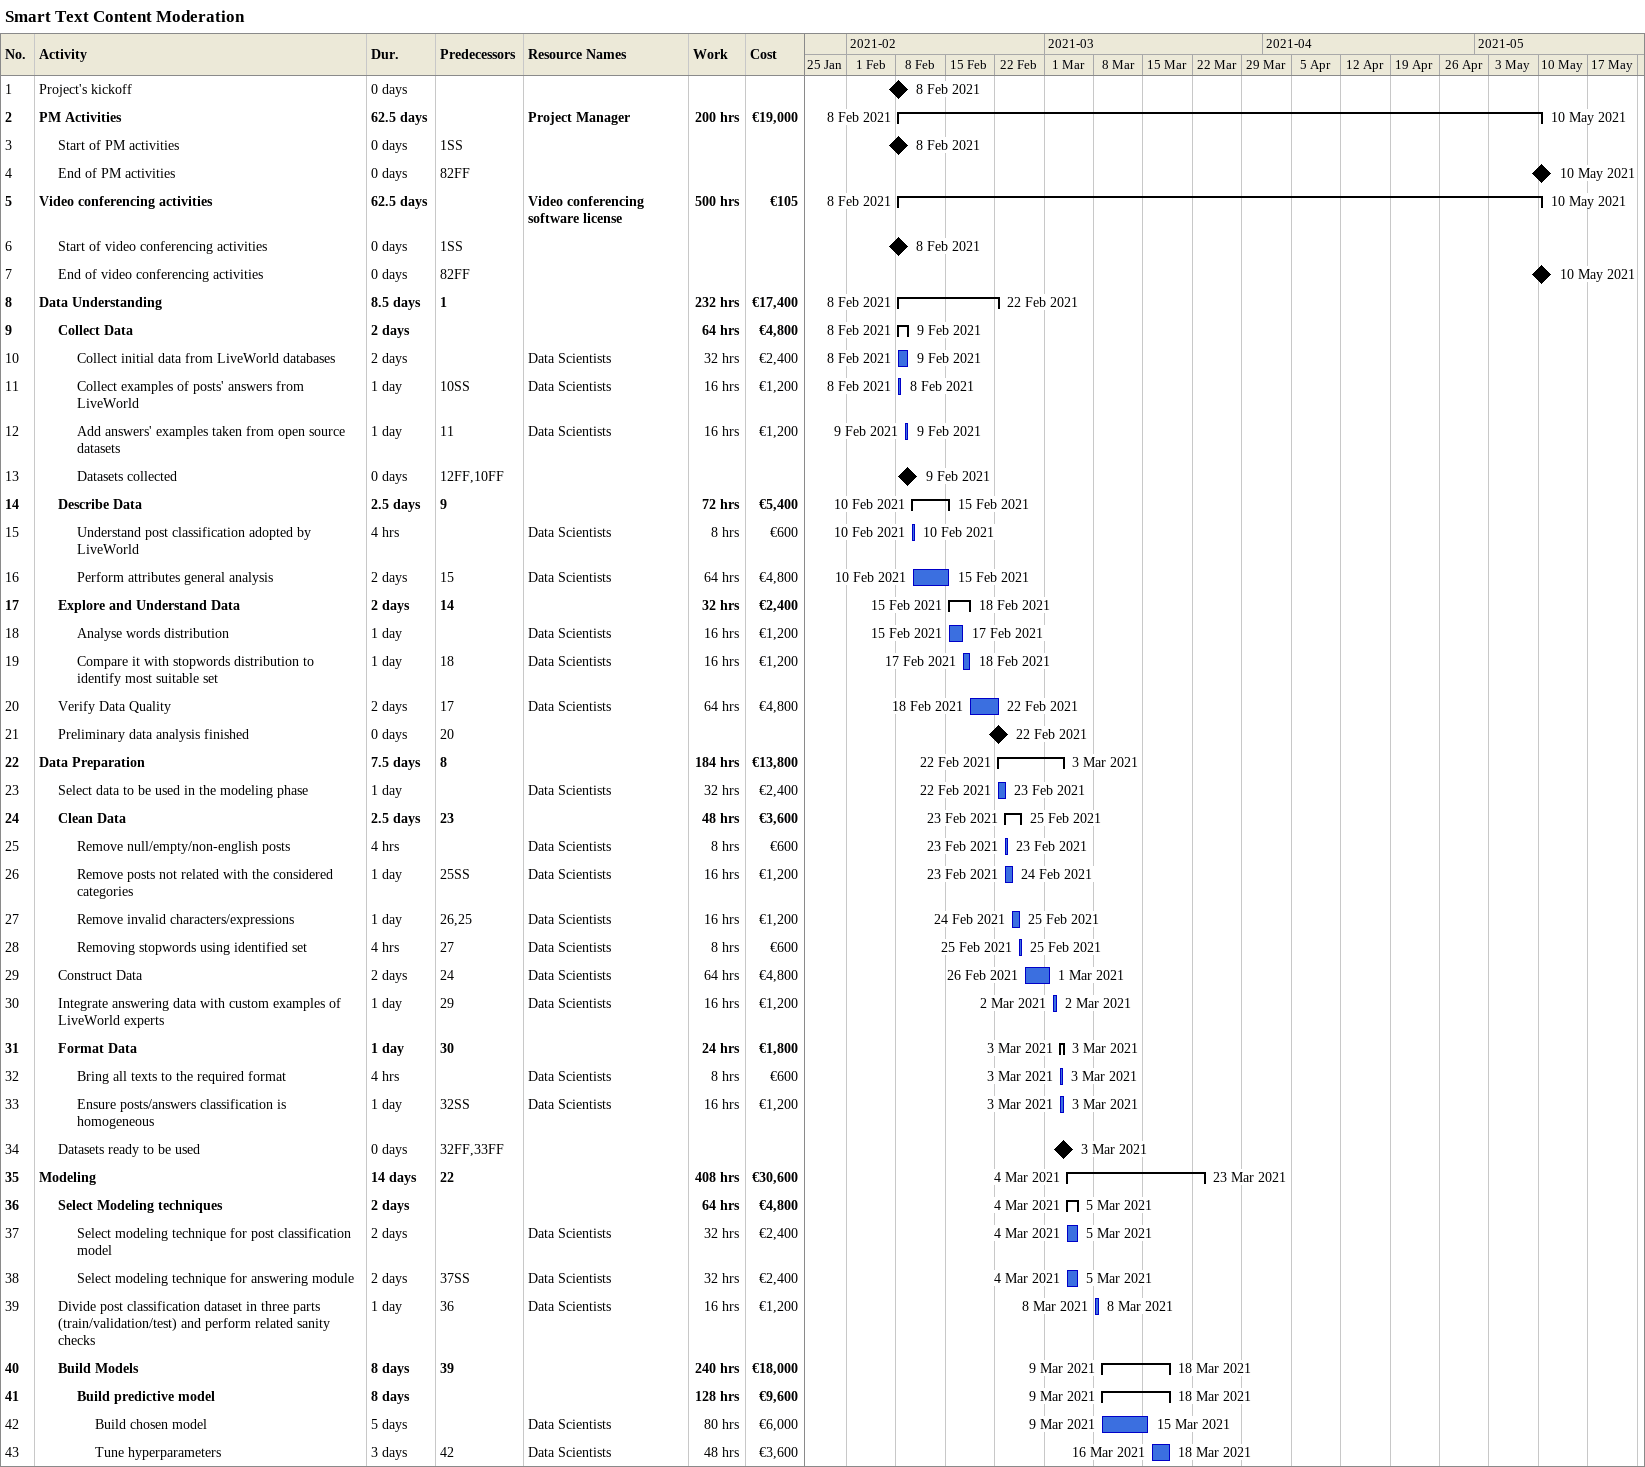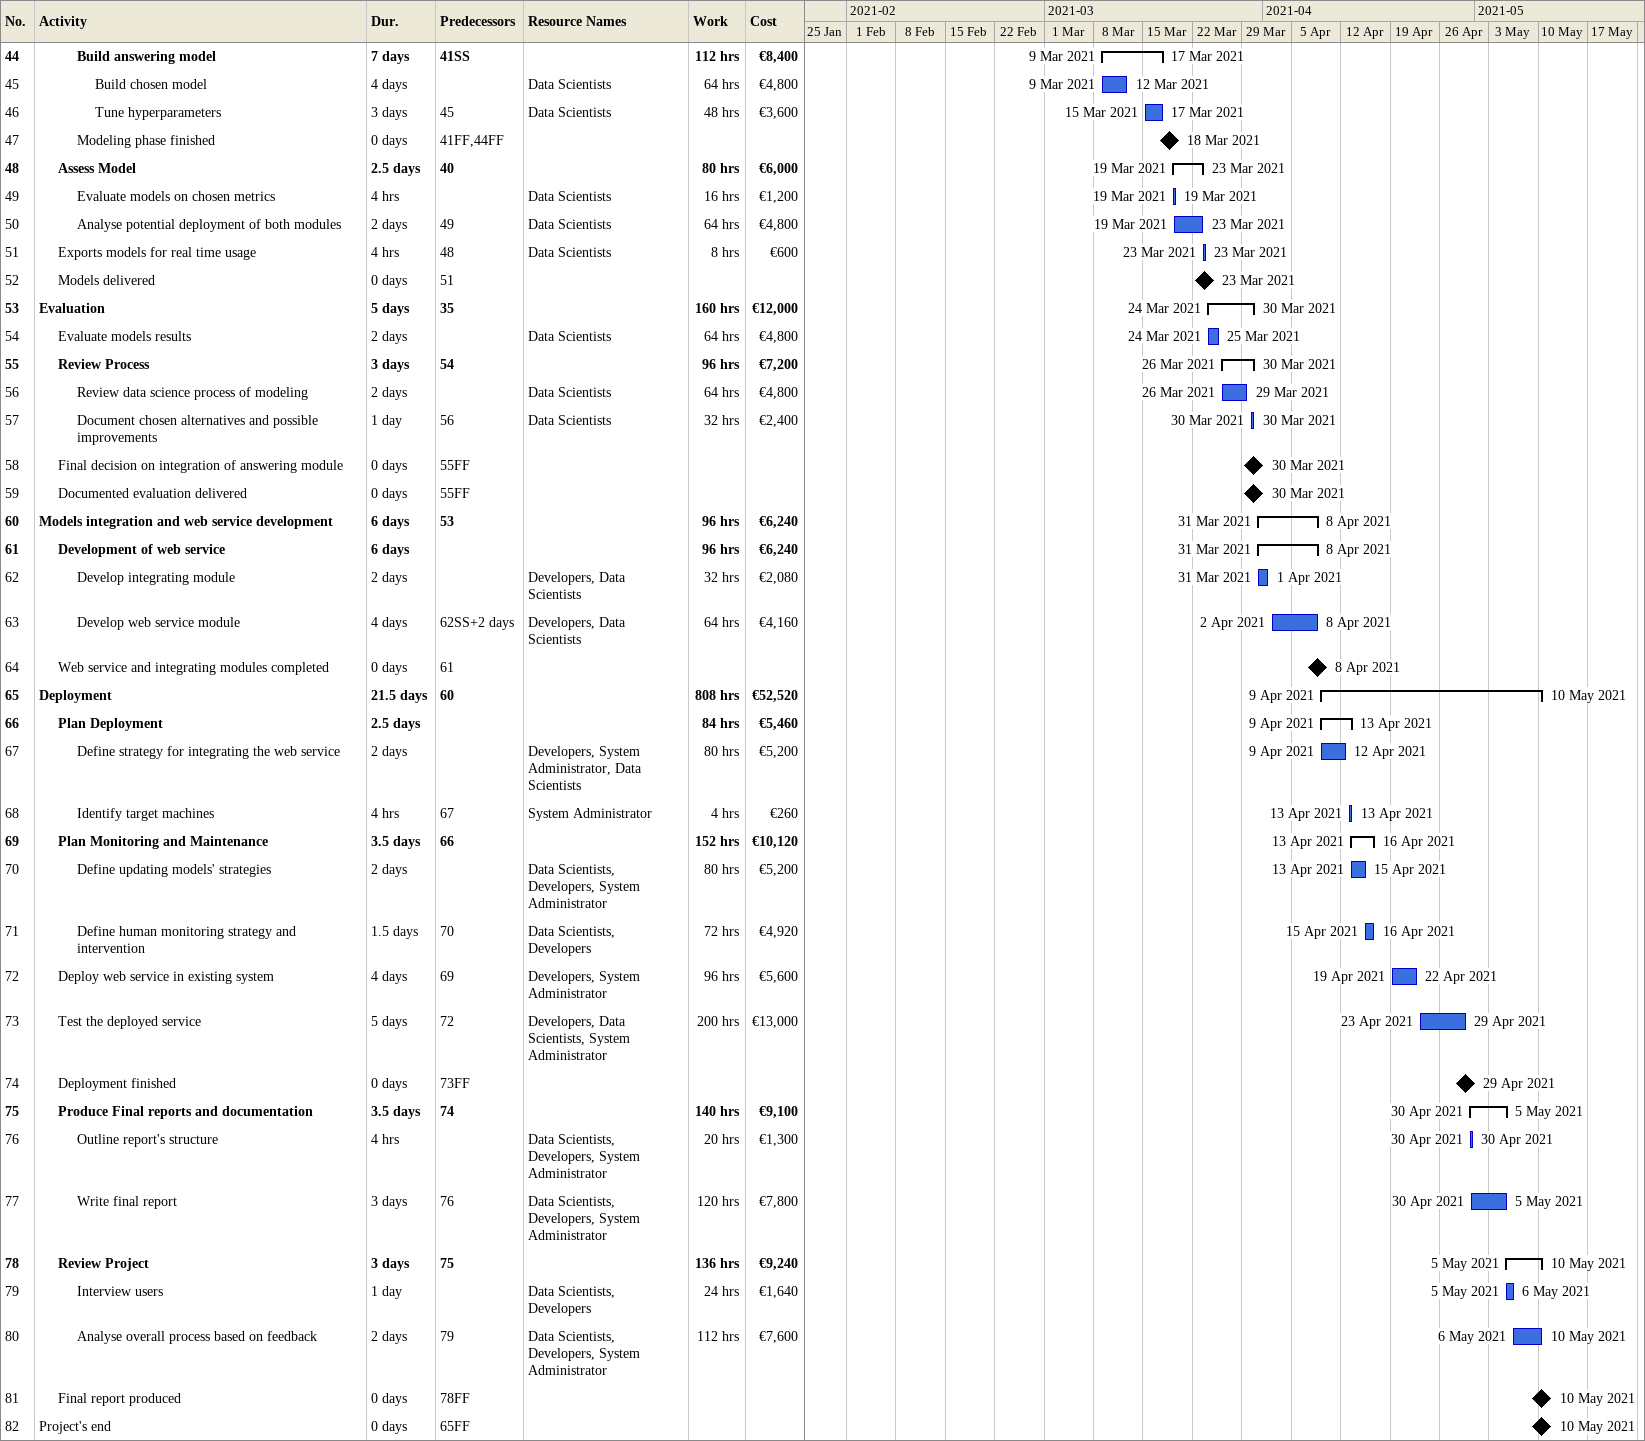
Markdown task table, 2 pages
Smart Text Content Moderation

| ID | Level | Task | Duration | Start | Finish | Predecessors | Resources | Work (h) | Cost (€) |
|---|---|---|---|---|---|---|---|---|---|
| 1 | 1 | Project's kickoff | 0d | 2021-02-08 | 2021-02-08 |  |  |  |  |
| 2 | 1 | **PM Activities** | 62.5d | 2021-02-08 | 2021-05-10 |  | Project Manager | 200 | 19000 |
| 3 | 2 | Start of PM activities | 0d | 2021-02-08 | 2021-02-08 | 1SS |  |  |  |
| 4 | 2 | End of PM activities | 0d | 2021-05-10 | 2021-05-10 | 82FF |  |  |  |
| 5 | 1 | **Video conferencing activities** | 62.5d | 2021-02-08 | 2021-05-10 |  | Video conferencing software license | 500 | 105 |
| 6 | 2 | Start of video conferencing activities | 0d | 2021-02-08 | 2021-02-08 | 1SS |  |  |  |
| 7 | 2 | End of video conferencing activities | 0d | 2021-05-10 | 2021-05-10 | 82FF |  |  |  |
| 8 | 1 | **Data Understanding** | 8.5d | 2021-02-08 | 2021-02-22 | 1 |  | 232 | 17400 |
| 9 | 2 | **Collect Data** | 2d | 2021-02-08 | 2021-02-09 |  |  | 64 | 4800 |
| 10 | 3 | Collect initial data from LiveWorld databases | 2d | 2021-02-08 | 2021-02-09 |  | Data Scientists | 32 | 2400 |
| 11 | 3 | Collect examples of posts' answers from LiveWorld | 1d | 2021-02-08 | 2021-02-08 | 10SS | Data Scientists | 16 | 1200 |
| 12 | 3 | Add answers' examples taken from open source datasets | 1d | 2021-02-09 | 2021-02-09 | 11 | Data Scientists | 16 | 1200 |
| 13 | 3 | Datasets collected | 0d | 2021-02-09 | 2021-02-09 | 12FF, 10FF |  |  |  |
| 14 | 2 | **Describe Data** | 2.5d | 2021-02-10 | 2021-02-15 | 9 |  | 72 | 5400 |
| 15 | 3 | Understand post classification adopted by LiveWorld | 4h | 2021-02-10 | 2021-02-10 |  | Data Scientists | 8 | 600 |
| 16 | 3 | Perform attributes general analysis | 2d | 2021-02-10 | 2021-02-15 | 15 | Data Scientists | 64 | 4800 |
| 17 | 2 | **Explore and Understand Data** | 2d | 2021-02-15 | 2021-02-18 | 14 |  | 32 | 2400 |
| 18 | 3 | Analyse words distribution | 1d | 2021-02-15 | 2021-02-17 |  | Data Scientists | 16 | 1200 |
| 19 | 3 | Compare it with stopwords distribution to identify most suitable set | 1d | 2021-02-17 | 2021-02-18 | 18 | Data Scientists | 16 | 1200 |
| 20 | 2 | Verify Data Quality | 2d | 2021-02-18 | 2021-02-22 | 17 | Data Scientists | 64 | 4800 |
| 21 | 2 | Preliminary data analysis finished | 0d | 2021-02-22 | 2021-02-22 | 20 |  |  |  |
| 22 | 1 | **Data Preparation** | 7.5d | 2021-02-22 | 2021-03-03 | 8 |  | 184 | 13800 |
| 23 | 2 | Select data to be used in the modeling phase | 1d | 2021-02-22 | 2021-02-23 |  | Data Scientists | 32 | 2400 |
| 24 | 2 | **Clean Data** | 2.5d | 2021-02-23 | 2021-02-25 | 23 |  | 48 | 3600 |
| 25 | 3 | Remove null/empty/non-english posts | 4h | 2021-02-23 | 2021-02-23 |  | Data Scientists | 8 | 600 |
| 26 | 3 | Remove posts not related with the considered categories | 1d | 2021-02-23 | 2021-02-24 | 25SS | Data Scientists | 16 | 1200 |
| 27 | 3 | Remove invalid characters/expressions | 1d | 2021-02-24 | 2021-02-25 | 26, 25 | Data Scientists | 16 | 1200 |
| 28 | 3 | Removing stopwords using identified set | 4h | 2021-02-25 | 2021-02-25 | 27 | Data Scientists | 8 | 600 |
| 29 | 2 | Construct Data | 2d | 2021-02-26 | 2021-03-01 | 24 | Data Scientists | 64 | 4800 |
| 30 | 2 | Integrate answering data with custom examples of LiveWorld experts | 1d | 2021-03-02 | 2021-03-02 | 29 | Data Scientists | 16 | 1200 |
| 31 | 2 | **Format Data** | 1d | 2021-03-03 | 2021-03-03 | 30 |  | 24 | 1800 |
| 32 | 3 | Bring all texts to the required format | 4h | 2021-03-03 | 2021-03-03 |  | Data Scientists | 8 | 600 |
| 33 | 3 | Ensure posts/answers classification is homogeneous | 1d | 2021-03-03 | 2021-03-03 | 32SS | Data Scientists | 16 | 1200 |
| 34 | 2 | Datasets ready to be used | 0d | 2021-03-03 | 2021-03-03 | 32FF, 33FF |  |  |  |
| 35 | 1 | **Modeling** | 14d | 2021-03-04 | 2021-03-23 | 22 |  | 408 | 30600 |
| 36 | 2 | **Select Modeling techniques** | 2d | 2021-03-04 | 2021-03-05 |  |  | 64 | 4800 |
| 37 | 3 | Select modeling technique for post classification model | 2d | 2021-03-04 | 2021-03-05 |  | Data Scientists | 32 | 2400 |
| 38 | 3 | Select modeling technique for answering module | 2d | 2021-03-04 | 2021-03-05 | 37SS | Data Scientists | 32 | 2400 |
| 39 | 2 | Divide post classification dataset in three parts (train/validation/test) and perform related sanity checks | 1d | 2021-03-08 | 2021-03-08 | 36 | Data Scientists | 16 | 1200 |
| 40 | 2 | **Build Models** | 8d | 2021-03-09 | 2021-03-18 | 39 |  | 240 | 18000 |
| 41 | 3 | **Build predictive model** | 8d | 2021-03-09 | 2021-03-18 |  |  | 128 | 9600 |
| 42 | 4 | Build chosen model | 5d | 2021-03-09 | 2021-03-15 |  | Data Scientists | 80 | 6000 |
| 43 | 4 | Tune hyperparameters | 3d | 2021-03-16 | 2021-03-18 | 42 | Data Scientists | 48 | 3600 |
| 44 | 3 | **Build answering model** | 7d | 2021-03-09 | 2021-03-17 | 41SS |  | 112 | 8400 |
| 45 | 4 | Build chosen model | 4d | 2021-03-09 | 2021-03-12 |  | Data Scientists | 64 | 4800 |
| 46 | 4 | Tune hyperparameters | 3d | 2021-03-15 | 2021-03-17 | 45 | Data Scientists | 48 | 3600 |
| 47 | 3 | Modeling phase finished | 0d | 2021-03-18 | 2021-03-18 | 41FF, 44FF |  |  |  |
| 48 | 2 | **Assess Model** | 2.5d | 2021-03-19 | 2021-03-23 | 40 |  | 80 | 6000 |
| 49 | 3 | Evaluate models on chosen metrics | 4h | 2021-03-19 | 2021-03-19 |  | Data Scientists | 16 | 1200 |
| 50 | 3 | Analyse potential deployment of both modules | 2d | 2021-03-19 | 2021-03-23 | 49 | Data Scientists | 64 | 4800 |
| 51 | 2 | Exports models for real time usage | 4h | 2021-03-23 | 2021-03-23 | 48 | Data Scientists | 8 | 600 |
| 52 | 2 | Models delivered | 0d | 2021-03-23 | 2021-03-23 | 51 |  |  |  |
| 53 | 1 | **Evaluation** | 5d | 2021-03-24 | 2021-03-30 | 35 |  | 160 | 12000 |
| 54 | 2 | Evaluate models results | 2d | 2021-03-24 | 2021-03-25 |  | Data Scientists | 64 | 4800 |
| 55 | 2 | **Review Process** | 3d | 2021-03-26 | 2021-03-30 | 54 |  | 96 | 7200 |
| 56 | 3 | Review data science process of modeling | 2d | 2021-03-26 | 2021-03-29 |  | Data Scientists | 64 | 4800 |
| 57 | 3 | Document chosen alternatives and possible improvements | 1d | 2021-03-30 | 2021-03-30 | 56 | Data Scientists | 32 | 2400 |
| 58 | 2 | Final decision on integration of answering module | 0d | 2021-03-30 | 2021-03-30 | 55FF |  |  |  |
| 59 | 2 | Documented evaluation delivered | 0d | 2021-03-30 | 2021-03-30 | 55FF |  |  |  |
| 60 | 1 | **Models integration and web service development** | 6d | 2021-03-31 | 2021-04-08 | 53 |  | 96 | 6240 |
| 61 | 2 | **Development of web service** | 6d | 2021-03-31 | 2021-04-08 |  |  | 96 | 6240 |
| 62 | 3 | Develop integrating module | 2d | 2021-03-31 | 2021-04-01 |  | Developers, Data Scientists | 32 | 2080 |
| 63 | 3 | Develop web service module | 4d | 2021-04-02 | 2021-04-08 | 62SS+2d | Developers, Data Scientists | 64 | 4160 |
| 64 | 2 | Web service and integrating modules completed | 0d | 2021-04-08 | 2021-04-08 | 61 |  |  |  |
| 65 | 1 | **Deployment** | 21.5d | 2021-04-09 | 2021-05-10 | 60 |  | 808 | 52520 |
| 66 | 2 | **Plan Deployment** | 2.5d | 2021-04-09 | 2021-04-13 |  |  | 84 | 5460 |
| 67 | 3 | Define strategy for integrating the web service | 2d | 2021-04-09 | 2021-04-12 |  | Developers, System Administrator, Data Scientists | 80 | 5200 |
| 68 | 3 | Identify target machines | 4h | 2021-04-13 | 2021-04-13 | 67 | System Administrator | 4 | 260 |
| 69 | 2 | **Plan Monitoring and Maintenance** | 3.5d | 2021-04-13 | 2021-04-16 | 66 |  | 152 | 10120 |
| 70 | 3 | Define updating models' strategies | 2d | 2021-04-13 | 2021-04-15 |  | Data Scientists, Developers, System Administrator | 80 | 5200 |
| 71 | 3 | Define human monitoring strategy and intervention | 1.5d | 2021-04-15 | 2021-04-16 | 70 | Data Scientists, Developers | 72 | 4920 |
| 72 | 2 | Deploy web service in existing system | 4d | 2021-04-19 | 2021-04-22 | 69 | Developers, System Administrator | 96 | 5600 |
| 73 | 2 | Test the deployed service | 5d | 2021-04-23 | 2021-04-29 | 72 | Developers, Data Scientists, System Administrator | 200 | 13000 |
| 74 | 2 | Deployment finished | 0d | 2021-04-29 | 2021-04-29 | 73FF |  |  |  |
| 75 | 2 | **Produce Final reports and documentation** | 3.5d | 2021-04-30 | 2021-05-05 | 74 |  | 140 | 9100 |
| 76 | 3 | Outline report's structure | 4h | 2021-04-30 | 2021-04-30 |  | Data Scientists, Developers, System Administrator | 20 | 1300 |
| 77 | 3 | Write final report | 3d | 2021-04-30 | 2021-05-05 | 76 | Data Scientists, Developers, System Administrator | 120 | 7800 |
| 78 | 2 | **Review Project** | 3d | 2021-05-05 | 2021-05-10 | 75 |  | 136 | 9240 |
| 79 | 3 | Interview users | 1d | 2021-05-05 | 2021-05-06 |  | Data Scientists, Developers | 24 | 1640 |
| 80 | 3 | Analyse overall process based on feedback | 2d | 2021-05-06 | 2021-05-10 | 79 | Data Scientists, Developers, System Administrator | 112 | 7600 |
| 81 | 2 | Final report produced | 0d | 2021-05-10 | 2021-05-10 | 78FF |  |  |  |
| 82 | 1 | Project's end | 0d | 2021-05-10 | 2021-05-10 | 65FF |  |  |  |
